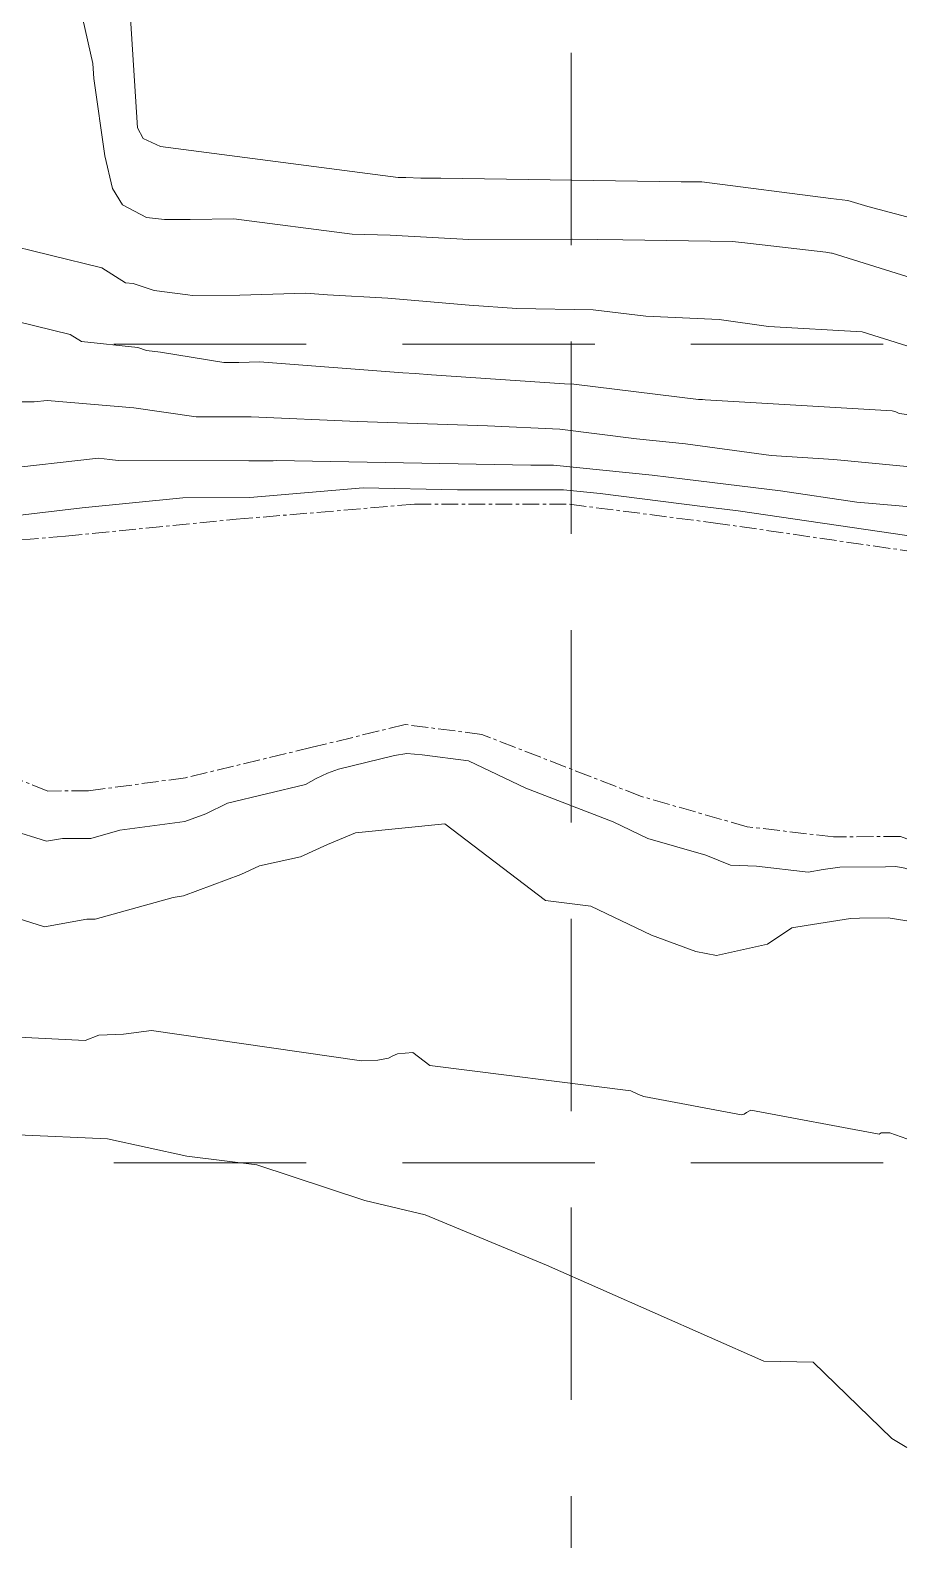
# Model space of a CAD drawing. Extents: x 33353 to 37237, y 80141 to 82571.
# Drawn here: x 36466.7 to 36531.7, y 82055.6 to 82167.4 of the extents above; entities that cross this region are included whole.
import ezdxf

# ---------------------------------------------------------------- set-up
doc = ezdxf.new("R2010")
doc.units = 0
doc.header["$MEASUREMENT"] = 0
doc.linetypes.add('CENTER', pattern=[2, 1.25, -0.25, 0.25, -0.25])
doc.linetypes.add('HIDDEN', pattern=[0.375, 0.25, -0.125])
doc.layers.add('GRID', color=254, linetype='HIDDEN')
for name, color, linetype, lineweight in [('TOPOSHD-34', 7, 'Continuous', 0), ('TOPOSHD-5', 7, 'Continuous', 0), ('TOPOSHD-6', 7, 'Continuous', 0)]:
    doc.layers.add(name, color=color, linetype=linetype, lineweight=lineweight)

msp = doc.modelspace()

# ---------------------------------------------------------------- linework, layer by layer
at = {"layer": 'GRID', "linetype": 'HIDDEN', "lineweight": 15, "ltscale": 57}
for p, q in [((36506.81, 82507.72), (36506.81, 80386.52)), ((33416.3, 82144.13), (37173.39, 82144.13)), ((33416.3, 82083.53), (37173.39, 82083.53))]:
    msp.add_line(p, q, dxfattribs=at)
at = {"layer": 'TOPOSHD-34', "color": 5, "linetype": 'CENTER', "lineweight": 0}
for p, q in [((36481.98, 82131.17), (36495.19, 82132.29)), ((36495.19, 82132.29), (36506.68, 82132.28)), ((36506.68, 82132.28), (36517.31, 82130.92)), ((36469.33, 82129.92), (36481.98, 82131.17)), ((36517.31, 82130.92), (36531.66, 82128.84)), ((36452.15, 82128.5), (36469.33, 82129.92)), ((36494.51, 82115.97), (36487.62, 82114.29)), ((36500.18, 82115.24), (36494.51, 82115.97)), ((36512, 82110.65), (36500.18, 82115.24)), ((36487.62, 82114.29), (36478.22, 82112.03)), ((36468.04, 82111.05), (36464.45, 82112.46)), ((36478.22, 82112.03), (36471.04, 82111.06)), ((36471.04, 82111.06), (36468.04, 82111.05)), ((36519.85, 82108.4), (36512, 82110.65)), ((36526.23, 82107.66), (36519.85, 82108.4)), ((36531.2, 82107.68), (36526.23, 82107.66)), ((36531.66, 82107.5), (36531.2, 82107.68))]:
    msp.add_line(p, q, dxfattribs=at)
at = {"layer": 'TOPOSHD-5', "color": 43, "linetype": 'Continuous', "lineweight": 0}
for p, q in [((36471.37, 82164.92), (36470.63, 82168.2)), ((36471.44, 82163.82), (36471.37, 82164.92)), ((36472.25, 82158.09), (36471.44, 82163.82)), ((36472.82, 82155.66), (36472.25, 82158.09)), ((36473.55, 82154.45), (36472.82, 82155.66)), ((36475.35, 82153.51), (36473.55, 82154.45)), ((36476.67, 82153.36), (36475.35, 82153.51)), ((36478.58, 82153.36), (36476.67, 82153.36)), ((36481.8, 82153.42), (36478.58, 82153.36)), ((36490.57, 82152.28), (36481.8, 82153.42)), ((36493.4, 82152.21), (36490.57, 82152.28)), ((36499.23, 82151.9), (36493.4, 82152.21)), ((36506.88, 82151.92), (36499.23, 82151.9)), ((36510.63, 82151.87), (36506.88, 82151.92)), ((36518.72, 82151.75), (36510.63, 82151.87)), ((36519.45, 82151.66), (36518.72, 82151.75)), ((36525.66, 82150.94), (36519.45, 82151.66)), ((36526.09, 82150.88), (36525.66, 82150.94)), ((36526.13, 82150.88), (36526.09, 82150.88)), ((36531.66, 82149.16), (36526.13, 82150.88))]:
    msp.add_line(p, q, dxfattribs=at)
at = {"layer": 'TOPOSHD-5', "color": 5, "linetype": 'Continuous', "lineweight": 0}
for p, q in [((36483, 82132.78), (36491.4, 82133.49)), ((36491.4, 82133.49), (36498.38, 82133.36)), ((36498.38, 82133.36), (36506.24, 82133.35)), ((36506.24, 82133.35), (36508.95, 82133.08)), ((36508.95, 82133.08), (36516.54, 82132.11)), ((36465.79, 82131.46), (36470.57, 82132.01)), ((36470.57, 82132.01), (36478.03, 82132.75)), ((36478.03, 82132.75), (36483, 82132.78)), ((36516.54, 82132.11), (36519.17, 82131.79)), ((36519.17, 82131.79), (36531.66, 82129.98)), ((36493.72, 82113.68), (36489.56, 82112.67)), ((36494.63, 82113.82), (36493.72, 82113.68)), ((36495.76, 82113.73), (36494.63, 82113.82)), ((36499.19, 82113.29), (36495.76, 82113.73)), ((36503.44, 82111.27), (36499.19, 82113.29)), ((36487.91, 82111.97), (36487.12, 82111.53)), ((36488.76, 82112.38), (36487.91, 82111.97)), ((36489.56, 82112.67), (36488.76, 82112.38)), ((36487.12, 82111.53), (36481.35, 82110.14)), ((36509.92, 82108.76), (36503.44, 82111.27)), ((36481.35, 82110.14), (36479.74, 82109.37)), ((36478.17, 82108.79), (36473.36, 82108.14)), ((36479.74, 82109.37), (36478.17, 82108.79)), ((36512.47, 82107.53), (36509.92, 82108.76)), ((36467.94, 82107.33), (36465.24, 82108.18)), ((36469.11, 82107.54), (36467.94, 82107.33)), ((36471.22, 82107.54), (36469.11, 82107.54)), ((36473.36, 82108.14), (36471.22, 82107.54)), ((36516.78, 82106.29), (36512.47, 82107.53)), ((36518.61, 82105.56), (36516.78, 82106.29)), ((36520.52, 82105.48), (36518.61, 82105.56)), ((36524.36, 82105.04), (36520.52, 82105.48)), ((36525.48, 82105.23), (36524.36, 82105.04)), ((36526.7, 82105.42), (36525.48, 82105.23)), ((36530.08, 82105.44), (36526.7, 82105.42)), ((36530.86, 82105.46), (36530.08, 82105.44)), ((36531.52, 82105.35), (36530.86, 82105.46)), ((36531.66, 82105.29), (36531.52, 82105.35))]:
    msp.add_line(p, q, dxfattribs=at)
at = {"layer": 'TOPOSHD-6', "color": 43, "linetype": 'Continuous', "lineweight": 0}
for p, q in [((36474.15, 82168.27), (36474.68, 82160.16)), ((36474.68, 82160.16), (36475.09, 82159.36)), ((36475.09, 82159.36), (36476.38, 82158.78)), ((36476.38, 82158.78), (36493.99, 82156.49)), ((36493.99, 82156.49), (36494.54, 82156.48)), ((36494.54, 82156.48), (36495.66, 82156.42)), ((36495.66, 82156.42), (36497.14, 82156.42)), ((36497.14, 82156.42), (36514.95, 82156.17)), ((36514.95, 82156.17), (36516.48, 82156.15)), ((36516.48, 82156.15), (36526.03, 82154.92)), ((36526.03, 82154.92), (36527.29, 82154.78)), ((36527.29, 82154.78), (36528.77, 82154.33)), ((36528.77, 82154.33), (36531.66, 82153.56)), ((36463.95, 82151.76), (36472.02, 82149.79)), ((36472.02, 82149.79), (36473.78, 82148.69)), ((36473.78, 82148.69), (36474.36, 82148.63)), ((36474.36, 82148.63), (36475.91, 82148.1)), ((36475.91, 82148.1), (36478.41, 82147.8)), ((36478.41, 82147.8), (36478.72, 82147.75)), ((36478.72, 82147.75), (36482.25, 82147.76)), ((36482.25, 82147.76), (36487.15, 82147.92)), ((36487.15, 82147.92), (36488.76, 82147.79)), ((36488.76, 82147.79), (36493.22, 82147.55)), ((36493.22, 82147.55), (36499.24, 82147.02)), ((36462.78, 82146.53), (36469.68, 82144.85)), ((36499.24, 82147.02), (36502.78, 82146.78)), ((36502.78, 82146.78), (36508.43, 82146.68)), ((36508.43, 82146.68), (36512.34, 82146.21)), ((36512.34, 82146.21), (36517.77, 82145.96)), ((36517.77, 82145.96), (36521.41, 82145.45)), ((36521.41, 82145.45), (36528.35, 82145.04)), ((36469.68, 82144.85), (36470.51, 82144.33)), ((36470.51, 82144.33), (36474.69, 82143.9)), ((36528.35, 82145.04), (36531.66, 82144.01)), ((36474.69, 82143.9), (36475.33, 82143.68)), ((36475.33, 82143.68), (36476.37, 82143.55)), ((36476.37, 82143.55), (36481.07, 82142.78)), ((36481.07, 82142.78), (36482.18, 82142.79)), ((36482.18, 82142.79), (36483.71, 82142.83)), ((36483.71, 82142.83), (36494.34, 82142.02)), ((36494.34, 82142.02), (36495.24, 82141.97)), ((36495.24, 82141.97), (36496.45, 82141.87)), ((36496.45, 82141.87), (36506.31, 82141.19)), ((36506.31, 82141.19), (36506.99, 82141.18)), ((36506.99, 82141.18), (36516.24, 82140.05)), ((36460.54, 82139.86), (36467.02, 82139.87)), ((36467.02, 82139.87), (36467.98, 82139.97)), ((36467.98, 82139.97), (36474.41, 82139.43)), ((36516.24, 82140.05), (36516.54, 82140.04)), ((36516.54, 82140.04), (36516.73, 82140.01)), ((36516.73, 82140.01), (36530.57, 82139.21)), ((36474.41, 82139.43), (36479.01, 82138.76)), ((36479.01, 82138.76), (36483.09, 82138.75)), ((36483.09, 82138.75), (36490.98, 82138.4)), ((36530.57, 82139.21), (36530.85, 82139.12)), ((36530.85, 82139.12), (36531.1, 82139.01)), ((36531.1, 82139.01), (36531.66, 82138.94)), ((36490.98, 82138.4), (36500.59, 82138.09)), ((36500.59, 82138.09), (36505.97, 82137.85)), ((36505.97, 82137.85), (36511.63, 82137.12)), ((36511.63, 82137.12), (36515.28, 82136.75)), ((36515.28, 82136.75), (36521.61, 82135.9)), ((36521.61, 82135.9), (36526.26, 82135.61)), ((36526.26, 82135.61), (36531.66, 82135.08)), ((36470.8, 82092.58), (36461.09, 82093.07)), ((36471.8, 82092.97), (36470.8, 82092.58)), ((36473.64, 82093.05), (36471.8, 82092.97)), ((36475.72, 82093.31), (36473.64, 82093.05)), ((36491.26, 82091.06), (36475.72, 82093.31)), ((36493.94, 82091.58), (36493.6, 82091.43)), ((36495.07, 82091.69), (36493.94, 82091.58)), ((36496.33, 82090.73), (36495.07, 82091.69)), ((36492.47, 82091.11), (36491.26, 82091.06)), ((36493.26, 82091.27), (36492.47, 82091.11)), ((36493.6, 82091.43), (36493.26, 82091.27)), ((36511.23, 82088.85), (36496.33, 82090.73)), ((36511.78, 82088.59), (36511.23, 82088.85)), ((36512.18, 82088.44), (36511.78, 82088.59)), ((36519.41, 82087.08), (36512.18, 82088.44)), ((36519.62, 82087.12), (36519.41, 82087.08)), ((36519.79, 82087.24), (36519.62, 82087.12)), ((36520.1, 82087.41), (36519.79, 82087.24)), ((36529.61, 82085.65), (36520.1, 82087.41)), ((36472.45, 82085.29), (36465.81, 82085.6)), ((36478.32, 82084.01), (36472.45, 82085.29)), ((36529.77, 82085.74), (36529.61, 82085.65)), ((36529.94, 82085.75), (36529.77, 82085.74)), ((36530.4, 82085.74), (36529.94, 82085.75)), ((36531.66, 82085.29), (36530.4, 82085.74)), ((36483.51, 82083.38), (36478.32, 82084.01)), ((36491.51, 82080.74), (36483.51, 82083.38)), ((36495.98, 82079.67), (36491.51, 82080.74)), ((36504.97, 82075.94), (36495.98, 82079.67)), ((36521.08, 82068.84), (36504.97, 82075.94)), ((36524.72, 82068.77), (36521.08, 82068.84)), ((36530.55, 82063.1), (36524.72, 82068.77)), ((36531.66, 82062.44), (36530.55, 82063.1))]:
    msp.add_line(p, q, dxfattribs=at)
at = {"layer": 'TOPOSHD-6', "color": 5, "linetype": 'Continuous', "lineweight": 0}
for p, q in [((36471.78, 82135.69), (36461.73, 82134.55)), ((36472.63, 82135.61), (36471.78, 82135.69)), ((36473.24, 82135.52), (36472.63, 82135.61)), ((36482.93, 82135.5), (36473.24, 82135.52)), ((36484.73, 82135.51), (36482.93, 82135.5)), ((36484.95, 82135.53), (36484.73, 82135.51)), ((36503.8, 82135.18), (36484.95, 82135.53)), ((36505.49, 82135.18), (36503.8, 82135.18)), ((36512.8, 82134.44), (36505.49, 82135.18)), ((36515.23, 82134.13), (36512.8, 82134.44)), ((36522.32, 82133.27), (36515.23, 82134.13)), ((36527.97, 82132.45), (36522.32, 82133.27)), ((36531.66, 82132.13), (36527.97, 82132.45)), ((36490.81, 82107.95), (36497.43, 82108.62)), ((36497.43, 82108.62), (36504.91, 82102.95)), ((36488.74, 82107.1), (36490.81, 82107.95)), ((36483.72, 82105.52), (36486.74, 82106.17)), ((36486.74, 82106.17), (36488.74, 82107.1)), ((36482.33, 82104.86), (36483.72, 82105.52)), ((36478.09, 82103.28), (36482.33, 82104.86)), ((36460.47, 82103.29), (36467.77, 82101)), ((36471.53, 82101.56), (36477.31, 82103.17)), ((36477.31, 82103.17), (36478.09, 82103.28)), ((36504.91, 82102.95), (36508.25, 82102.53)), ((36508.25, 82102.53), (36512.76, 82100.38)), ((36524.22, 82101.09), (36527.5, 82101.62)), ((36527.5, 82101.62), (36528.17, 82101.63)), ((36528.17, 82101.63), (36530.29, 82101.67)), ((36530.29, 82101.67), (36531.66, 82101.45)), ((36467.77, 82101), (36470.92, 82101.56)), ((36470.92, 82101.56), (36471.53, 82101.56)), ((36521.35, 82099.7), (36523.15, 82100.91)), ((36523.15, 82100.91), (36524.22, 82101.09)), ((36512.76, 82100.38), (36516.03, 82099.16)), ((36517.56, 82098.87), (36521.35, 82099.7)), ((36516.03, 82099.16), (36517.56, 82098.87))]:
    msp.add_line(p, q, dxfattribs=at)

doc.saveas('drawing.dxf')
